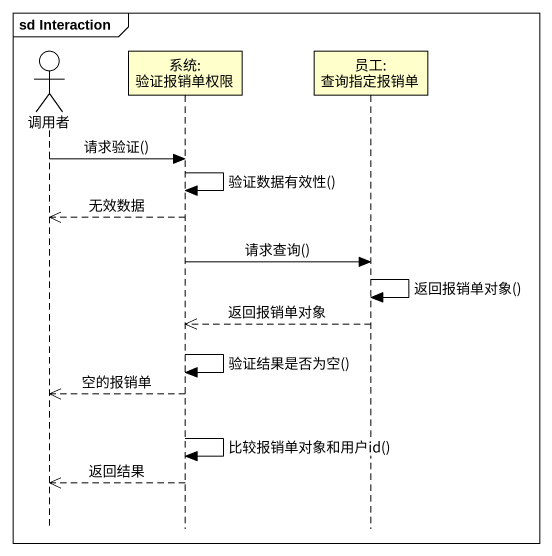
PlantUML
@startuml
mainframe sd Interaction
hide footbox
actor 调用者
participant "系统: 验证报销单权限" as 系统_验证报销单权限
participant "员工: 查询指定报销单" as 员工_查询指定报销单

调用者 -> 系统_验证报销单权限 : 请求验证()
系统_验证报销单权限 -> 系统_验证报销单权限 : 验证数据有效性()
系统_验证报销单权限 -->> 调用者 : 无效数据
系统_验证报销单权限 -> 员工_查询指定报销单 : 请求查询()
员工_查询指定报销单 -> 员工_查询指定报销单 : 返回报销单对象()
员工_查询指定报销单 -->> 系统_验证报销单权限 : 返回报销单对象
系统_验证报销单权限 -> 系统_验证报销单权限 : 验证结果是否为空()
系统_验证报销单权限 -->> 调用者 : 空的报销单
系统_验证报销单权限 -> 系统_验证报销单权限 : 比较报销单对象和用户id()
系统_验证报销单权限 -->> 调用者 : 返回结果
@enduml
